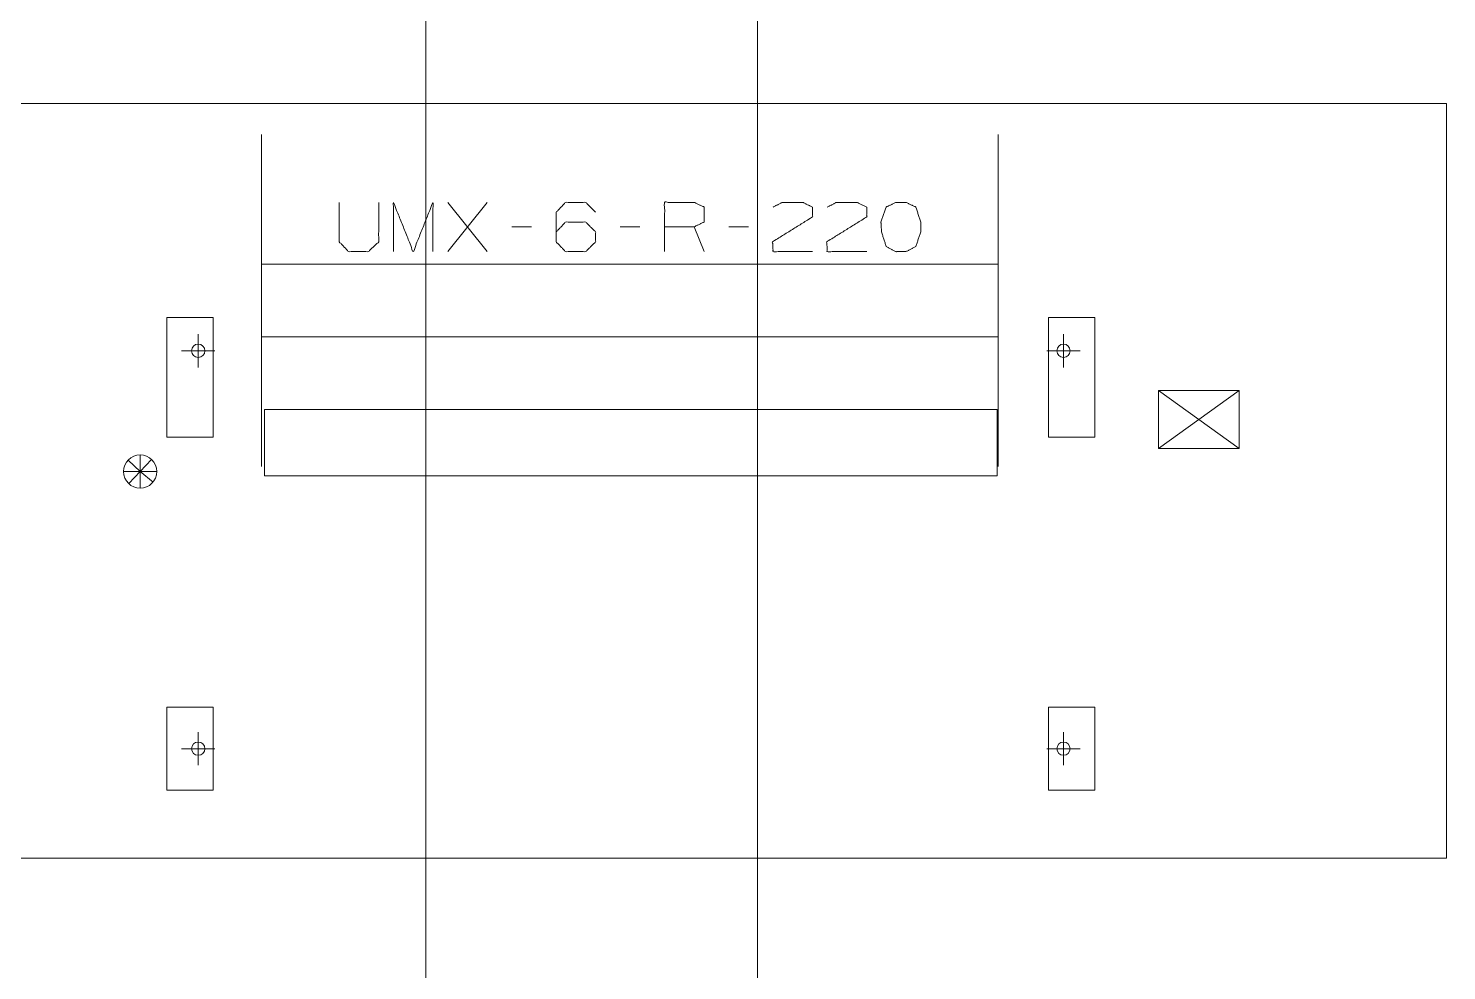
# Model space of a CAD drawing. Header units: millimetres. Extents: x 3056 to 110866, y 16649 to 58349.
# Drawn here: x 8108 to 12383, y 24209 to 27048 of the extents above; entities that cross this region are included whole.
import ezdxf

# ---------------------------------------------------------------- set-up
doc = ezdxf.new("R2010")
doc.units = ezdxf.units.MM
doc.layers.add('1', color=7, linetype='Continuous', true_color=0xffffff)

msp = doc.modelspace()

# ---------------------------------------------------------------- linework, layer by layer
at = {"layer": '1', "color": 143, "linetype": 'Continuous', "lineweight": 13}
for p, q in [((9306.5, 55263.3), (9306.5, 17870.4)), ((10306.5, 17870.4), (10306.5, 54699.5))]:
    msp.add_line(p, q, dxfattribs=at)
at = {"layer": '1', "color": 80, "linetype": 'Continuous', "lineweight": 13}
for p, q in [((6756.5, 26821.3), (12383.5, 26821.3)), ((6756.5, 26821.3), (12383.5, 26821.3)), ((12383.5, 26821.3), (12383.5, 24547.3)), ((12383.5, 26821.3), (12383.5, 24547.3)), ((9372.6, 26375), (9491.3, 26523.4)), ((9491.3, 26375), (9372.6, 26523.4)), ((9625.1, 26450), (9565.7, 26450)), ((9951.9, 26450), (9892.6, 26450)), ((10145.1, 26375), (10115.4, 26450)), ((10278.8, 26450), (10219.4, 26450)), ((11031.5, 26337.5), (8811.5, 26337.5)), ((8526, 26176.3), (8526, 25816.3)), ((8666, 26176.3), (8526, 26176.3)), ((8666, 25816.3), (8666, 26176.3)), ((11323, 26176.3), (11183, 26176.3)), ((11183, 26176.3), (11183, 25816.3)), ((11323, 25816.3), (11323, 26176.3)), ((8620.5, 26126.3), (8620.5, 26026.3)), ((11228.5, 26126.3), (11228.5, 26026.3)), ((8811.5, 26118.4), (11031.5, 26118.4)), ((8570.5, 26076.3), (8670.5, 26076.3)), ((11178.5, 26076.3), (11278.5, 26076.3)), ((11514.5, 25782.3), (11514.5, 25956.3)), ((11758.5, 25782.3), (11514.5, 25956.3)), ((11514.5, 25956.3), (11758.5, 25956.3)), ((11758.5, 25956.3), (11636.5, 25869.3)), ((11758.5, 25956.3), (11758.5, 25782.3)), ((8820.5, 25899.3), (11028.5, 25899.3)), ((8820.5, 25699.3), (8820.5, 25899.3)), ((11028.5, 25899.3), (11028.5, 25699.3)), ((11514.5, 25782.3), (11636.5, 25869.3)), ((8526, 25816.3), (8666, 25816.3)), ((11183, 25816.3), (11323, 25816.3)), ((11758.5, 25782.3), (11514.5, 25782.3)), ((8445.5, 25712.3), (8409.1, 25746.6)), ((8445.5, 25712.3), (8445.5, 25762.3)), ((8445.5, 25712.3), (8479.8, 25748.7)), ((8445.5, 25712.3), (8395.5, 25712.3)), ((8445.5, 25712.3), (8411.1, 25675.9)), ((8445.5, 25712.3), (8484.3, 25680.8)), ((8445.5, 25712.3), (8445.5, 25662.3)), ((8445.5, 25712.3), (8495.5, 25712.3)), ((11028.5, 25699.3), (8820.5, 25699.3)), ((8526, 25002.3), (8526, 24752.3)), ((8666, 25002.3), (8526, 25002.3)), ((8666, 24752.3), (8666, 25002.3)), ((11183, 25002.3), (11183, 24752.3)), ((11323, 25002.3), (11183, 25002.3)), ((11323, 24752.3), (11323, 25002.3)), ((8620.5, 24927.3), (8620.5, 24827.3)), ((11228.5, 24927.3), (11228.5, 24827.3)), ((8570.5, 24877.3), (8670.5, 24877.3)), ((11178.5, 24877.3), (11278.5, 24877.3)), ((8526, 24752.3), (8666, 24752.3)), ((11183, 24752.3), (11323, 24752.3)), ((12383.5, 24547.3), (6756.5, 24547.3)), ((12383.5, 24547.3), (6756.5, 24547.3))]:
    msp.add_line(p, q, dxfattribs=at)
for centre, radius in [((8620.5, 26076.3), 20), ((11228.5, 26076.3), 20), ((8445.5, 25712.3), 50), ((8620.5, 24877.3), 20), ((11228.5, 24877.3), 20)]:
    msp.add_circle(centre, radius, dxfattribs=at)
for points, knots in [([(8811.5, 26727.9), (8811.5, 26727.8), (8811.5, 26727.7), (8811.5, 26727.3), (8811.5, 26727), (8811.5, 26726.3), (8811.5, 26725.3), (8811.5, 26724.2), (8811.5, 26722.9), (8811.5, 26721.3), (8811.5, 26719.5), (8811.5, 26717.6), (8811.5, 26715.4), (8811.5, 26713), (8811.5, 26710.5), (8811.5, 26709.1), (8811.5, 26706.2), (8811.5, 26703.1), (8811.5, 26701.5), (8811.5, 26698.2), (8811.5, 26694.6), (8811.5, 26690.9), (8811.5, 26686.9), (8811.5, 26682.8), (8811.5, 26678.4), (8811.5, 26673.9), (8811.5, 26669.2), (8811.5, 26664.3), (8811.5, 26659.2), (8811.5, 26654), (8811.5, 26648.6), (8811.5, 26643), (8811.5, 26637.2), (8811.5, 26631.3), (8811.5, 26628.2), (8811.5, 26622), (8811.5, 26615.6), (8811.5, 26609.1), (8811.5, 26602.4), (8811.5, 26595.6), (8811.5, 26588.6), (8811.5, 26585.1), (8811.5, 26577.9), (8811.5, 26570.5), (8811.5, 26563), (8811.5, 26559.2), (8811.5, 26551.5), (8811.5, 26543.6), (8811.5, 26535.7), (8811.5, 26527.6), (8811.5, 26519.3), (8811.5, 26511), (8811.5, 26502.5), (8811.5, 26493.9), (8811.5, 26485.3), (8811.5, 26476.5), (8811.5, 26467.6), (8811.5, 26458.6), (8811.5, 26449.5), (8811.5, 26440.3), (8811.5, 26431), (8811.5, 26421.6), (8811.5, 26412.2), (8811.5, 26402.7), (8811.5, 26393.1), (8811.5, 26383.4), (8811.5, 26373.7), (8811.5, 26363.9), (8811.5, 26354.1), (8811.5, 26344.2), (8811.5, 26339.2), (8811.5, 26329.2), (8811.5, 26324.2), (8811.5, 26314.2), (8811.5, 26304.1), (8811.5, 26294), (8811.5, 26283.9), (8811.5, 26273.8), (8811.5, 26263.6), (8811.5, 26253.4), (8811.5, 26248.3), (8811.5, 26238.1), (8811.5, 26227.9)], [0, 0, 0.000206, 0.000519, 0.001349, 0.001868, 0.003323, 0.005196, 0.007477, 0.010176, 0.013287, 0.016806, 0.020733, 0.025072, 0.029813, 0.034957, 0.03773, 0.043476, 0.049625, 0.052795, 0.059531, 0.066659, 0.074179, 0.082079, 0.090366, 0.099028, 0.108067, 0.117475, 0.127254, 0.137393, 0.147892, 0.158745, 0.169948, 0.181494, 0.193384, 0.199496, 0.211889, 0.224605, 0.237649, 0.251005, 0.264674, 0.278654, 0.285714, 0.300139, 0.314855, 0.329857, 0.337498, 0.352913, 0.368597, 0.384546, 0.400755, 0.417206, 0.433902, 0.450835, 0.467996, 0.485374, 0.502974, 0.520775, 0.538777, 0.55697, 0.575348, 0.593906, 0.612628, 0.631514, 0.650554, 0.669736, 0.689061, 0.708508, 0.728082, 0.747767, 0.767558, 0.77748, 0.797413, 0.80742, 0.827475, 0.847605, 0.867793, 0.888039, 0.908332, 0.928663, 0.949025, 0.959212, 0.979601, 1, 1]), ([(11031.5, 26227.9), (11031.5, 26238.1), (11031.5, 26248.3), (11031.5, 26258.5), (11031.5, 26268.7), (11031.5, 26278.9), (11031.5, 26289), (11031.5, 26299.1), (11031.5, 26309.2), (11031.5, 26319.2), (11031.5, 26329.2), (11031.5, 26339.2), (11031.5, 26349.1), (11031.5, 26359), (11031.5, 26368.8), (11031.5, 26378.6), (11031.5, 26388.3), (11031.5, 26397.9), (11031.5, 26407.4), (11031.5, 26416.9), (11031.5, 26426.3), (11031.5, 26435.7), (11031.5, 26444.9), (11031.5, 26454), (11031.5, 26463.1), (11031.5, 26472), (11031.5, 26480.9), (11031.5, 26489.6), (11031.5, 26498.3), (11031.5, 26506.8), (11031.5, 26515.2), (11031.5, 26523.5), (11031.5, 26531.7), (11031.5, 26539.7), (11031.5, 26547.6), (11031.5, 26555.4), (11031.5, 26563), (11031.5, 26570.5), (11031.5, 26574.2), (11031.5, 26581.5), (11031.5, 26588.6), (11031.5, 26595.6), (11031.5, 26602.4), (11031.5, 26609.1), (11031.5, 26615.6), (11031.5, 26618.9), (11031.5, 26625.1), (11031.5, 26631.3), (11031.5, 26637.2), (11031.5, 26643), (11031.5, 26648.6), (11031.5, 26654), (11031.5, 26659.2), (11031.5, 26664.3), (11031.5, 26666.8), (11031.5, 26671.6), (11031.5, 26676.2), (11031.5, 26680.6), (11031.5, 26684.8), (11031.5, 26686.9), (11031.5, 26690.9), (11031.5, 26694.6), (11031.5, 26698.2), (11031.5, 26699.9), (11031.5, 26703.1), (11031.5, 26706.2), (11031.5, 26709.1), (11031.5, 26711.8), (11031.5, 26714.2), (11031.5, 26716.5), (11031.5, 26718.6), (11031.5, 26720.4), (11031.5, 26722.1), (11031.5, 26722.9), (11031.5, 26724.2), (11031.5, 26725.3), (11031.5, 26726.3), (11031.5, 26726.6), (11031.5, 26727.3), (11031.5, 26727.7), (11031.5, 26727.9), (11031.5, 26727.9)], [0, 0, 0.020399, 0.040788, 0.061161, 0.081508, 0.101822, 0.122095, 0.142314, 0.162476, 0.182568, 0.202587, 0.22252, 0.242364, 0.262102, 0.281734, 0.30125, 0.320633, 0.33989, 0.359003, 0.377969, 0.396775, 0.415418, 0.433886, 0.452174, 0.470271, 0.488178, 0.505879, 0.523368, 0.54064, 0.55769, 0.574507, 0.59108, 0.607416, 0.623492, 0.639309, 0.654861, 0.670143, 0.685145, 0.692501, 0.707074, 0.721346, 0.735326, 0.748995, 0.762351, 0.775395, 0.781835, 0.794392, 0.806616, 0.818506, 0.830052, 0.841255, 0.852108, 0.862607, 0.872746, 0.877635, 0.887229, 0.896452, 0.9053, 0.913777, 0.917921, 0.925821, 0.933341, 0.940469, 0.943834, 0.950375, 0.956524, 0.96227, 0.967615, 0.972557, 0.977098, 0.98123, 0.984956, 0.988268, 0.989824, 0.992523, 0.994804, 0.996677, 0.997402, 0.998651, 0.999481, 0.999899, 1, 1]), ([(9045.7, 26523.4), (9045.7, 26404.7), (9073.8, 26375), (9133.2, 26375), (9164.4, 26404.7), (9164.4, 26523.4)], [0, 0, 0.311786, 0.419155, 0.575046, 0.688214, 1, 1]), ([(9209.1, 26375), (9209.1, 26523.4), (9268.5, 26375), (9327.9, 26523.4), (9327.9, 26375)], [0, 0, 0.240728, 0.5, 0.759272, 1, 1]), ([(9699.4, 26434.4), (9727.6, 26464.1), (9788.5, 26464.1), (9818.2, 26434.4), (9818.2, 26404.7), (9788.5, 26375), (9727.6, 26375), (9699.4, 26404.7), (9699.4, 26493.7), (9727.6, 26523.4), (9788.5, 26523.4), (9818.2, 26493.7)], [0, 0, 0.074326, 0.185081, 0.261388, 0.315348, 0.391655, 0.50241, 0.576736, 0.738612, 0.812938, 0.923694, 1, 1]), ([(10026.3, 26375), (10026.3, 26523.4), (10115.4, 26523.4), (10145.1, 26509.4), (10145.1, 26464.1), (10115.4, 26450), (10026.3, 26450)], [0, 0, 0.339227, 0.542764, 0.617836, 0.721391, 0.796463, 1, 1]), ([(10353.2, 26509.4), (10381.3, 26523.4), (10442.3, 26523.4), (10471.9, 26509.4), (10471.9, 26479.7), (10351.6, 26404.7), (10353.2, 26375), (10471.9, 26375)], [0, 0, 0.070634, 0.20752, 0.281312, 0.347997, 0.666471, 0.733249, 1, 1]), ([(10516.6, 26509.4), (10544.8, 26523.4), (10605.7, 26523.4), (10635.4, 26509.4), (10635.4, 26479.7), (10515.1, 26404.7), (10516.6, 26375), (10635.4, 26375)], [0, 0, 0.070636, 0.207521, 0.281312, 0.347997, 0.666471, 0.733248, 1, 1]), ([(10753.5, 26375), (10783.2, 26390.6), (10798.8, 26434.4), (10798.8, 26464.1), (10783.2, 26509.4), (10753.5, 26523.4), (10723.8, 26523.4), (10694.1, 26509.4), (10678.5, 26464.1), (10680.1, 26434.4), (10694.1, 26390.6), (10723.8, 26375), (10753.5, 26375)], [0, 0, 0.076272, 0.181887, 0.249378, 0.358347, 0.43303, 0.500524, 0.575207, 0.684176, 0.75176, 0.856234, 0.932506, 1, 1]), ([(8811.5, 26227.9), (8811.5, 26217.7), (8811.5, 26207.6), (8811.5, 26197.4), (8811.5, 26187.2), (8811.5, 26177), (8811.5, 26166.9), (8811.5, 26156.8), (8811.5, 26146.7), (8811.5, 26136.7), (8811.5, 26126.7), (8811.5, 26116.7), (8811.5, 26106.8), (8811.5, 26101.8), (8811.5, 26092), (8811.5, 26082.2), (8811.5, 26072.5), (8811.5, 26062.8), (8811.5, 26053.2), (8811.5, 26043.7), (8811.5, 26034.3), (8811.5, 26024.9), (8811.5, 26020.2), (8811.5, 26011), (8811.5, 26001.9), (8811.5, 25992.8), (8811.5, 25983.9), (8811.5, 25975), (8811.5, 25966.3), (8811.5, 25957.6), (8811.5, 25949.1), (8811.5, 25940.7), (8811.5, 25932.4), (8811.5, 25924.2), (8811.5, 25916.2), (8811.5, 25908.3), (8811.5, 25900.5), (8811.5, 25892.9), (8811.5, 25885.4), (8811.5, 25878), (8811.5, 25870.8), (8811.5, 25867.3), (8811.5, 25860.3), (8811.5, 25853.4), (8811.5, 25846.8), (8811.5, 25840.2), (8811.5, 25837), (8811.5, 25830.8), (8811.5, 25824.6), (8811.5, 25818.7), (8811.5, 25812.9), (8811.5, 25807.3), (8811.5, 25801.9), (8811.5, 25796.6), (8811.5, 25791.6), (8811.5, 25789.1), (8811.5, 25784.3), (8811.5, 25779.7), (8811.5, 25775.3), (8811.5, 25771.1), (8811.5, 25767), (8811.5, 25763.2), (8811.5, 25759.5), (8811.5, 25756), (8811.5, 25752.8), (8811.5, 25749.7), (8811.5, 25746.8), (8811.5, 25744.1), (8811.5, 25741.7), (8811.5, 25739.4), (8811.5, 25737.3), (8811.5, 25735.5), (8811.5, 25733.8), (8811.5, 25732.4), (8811.5, 25731.1), (8811.5, 25730.1), (8811.5, 25729.2), (8811.5, 25728.6), (8811.5, 25728.2), (8811.5, 25728), (8811.5, 25727.9)], [0, 0, 0.020399, 0.040788, 0.061161, 0.081508, 0.101822, 0.122095, 0.142314, 0.162476, 0.182568, 0.202587, 0.22252, 0.242364, 0.252233, 0.271918, 0.291492, 0.310939, 0.330264, 0.349446, 0.368486, 0.387372, 0.406094, 0.415418, 0.433886, 0.452174, 0.470271, 0.488178, 0.505879, 0.523368, 0.54064, 0.55769, 0.574507, 0.59108, 0.60741, 0.623492, 0.639309, 0.654861, 0.670143, 0.68514, 0.699856, 0.714281, 0.721346, 0.735321, 0.748995, 0.762351, 0.775395, 0.781835, 0.794387, 0.806616, 0.818501, 0.830052, 0.841255, 0.852108, 0.862607, 0.872746, 0.877635, 0.887229, 0.896452, 0.9053, 0.913777, 0.921868, 0.929578, 0.936902, 0.943834, 0.950375, 0.956524, 0.96227, 0.967615, 0.972557, 0.977098, 0.98123, 0.984956, 0.988268, 0.991173, 0.993661, 0.99574, 0.997402, 0.998651, 0.999481, 0.999899, 1, 1]), ([(11031.5, 25727.9), (11031.5, 25728), (11031.5, 25728.2), (11031.5, 25728.6), (11031.5, 25728.9), (11031.5, 25729.6), (11031.5, 25730.5), (11031.5, 25731.1), (11031.5, 25732.4), (11031.5, 25733), (11031.5, 25734.6), (11031.5, 25736.3), (11031.5, 25738.3), (11031.5, 25740.5), (11031.5, 25742.9), (11031.5, 25745.4), (11031.5, 25748.2), (11031.5, 25751.2), (11031.5, 25754.3), (11031.5, 25757.7), (11031.5, 25761.3), (11031.5, 25765), (11031.5, 25769), (11031.5, 25773.1), (11031.5, 25777.5), (11031.5, 25782), (11031.5, 25786.7), (11031.5, 25791.6), (11031.5, 25796.6), (11031.5, 25801.9), (11031.5, 25807.3), (11031.5, 25812.9), (11031.5, 25818.7), (11031.5, 25824.6), (11031.5, 25830.8), (11031.5, 25837), (11031.5, 25843.5), (11031.5, 25850.1), (11031.5, 25856.8), (11031.5, 25863.7), (11031.5, 25870.8), (11031.5, 25878), (11031.5, 25881.7), (11031.5, 25889.1), (11031.5, 25896.7), (11031.5, 25904.4), (11031.5, 25912.2), (11031.5, 25920.2), (11031.5, 25928.3), (11031.5, 25936.5), (11031.5, 25944.9), (11031.5, 25953.4), (11031.5, 25961.9), (11031.5, 25970.6), (11031.5, 25979.4), (11031.5, 25988.3), (11031.5, 25997.3), (11031.5, 26006.4), (11031.5, 26015.6), (11031.5, 26024.9), (11031.5, 26034.3), (11031.5, 26043.7), (11031.5, 26053.2), (11031.5, 26062.8), (11031.5, 26072.5), (11031.5, 26082.2), (11031.5, 26092), (11031.5, 26101.8), (11031.5, 26106.8), (11031.5, 26116.7), (11031.5, 26121.7), (11031.5, 26131.7), (11031.5, 26141.7), (11031.5, 26151.7), (11031.5, 26161.8), (11031.5, 26172), (11031.5, 26182.1), (11031.5, 26192.3), (11031.5, 26202.5), (11031.5, 26207.6), (11031.5, 26217.7), (11031.5, 26227.9)], [0, 0, 0.000101, 0.000519, 0.001349, 0.001873, 0.003328, 0.005196, 0.006339, 0.008827, 0.010176, 0.013287, 0.016806, 0.020733, 0.025072, 0.029813, 0.034957, 0.040508, 0.04645, 0.052795, 0.059531, 0.066665, 0.074179, 0.082084, 0.090366, 0.099028, 0.108067, 0.117475, 0.127254, 0.137393, 0.147892, 0.158745, 0.169948, 0.181499, 0.193384, 0.205613, 0.218165, 0.231051, 0.244248, 0.257763, 0.27159, 0.285719, 0.300144, 0.307499, 0.322358, 0.337498, 0.352913, 0.368602, 0.384546, 0.400755, 0.417206, 0.433902, 0.450835, 0.467996, 0.485374, 0.502974, 0.520775, 0.538777, 0.55697, 0.575348, 0.593906, 0.612628, 0.631514, 0.650554, 0.669736, 0.689061, 0.708508, 0.728082, 0.747767, 0.757636, 0.77748, 0.787444, 0.80742, 0.827475, 0.847605, 0.867793, 0.888039, 0.908332, 0.928663, 0.949025, 0.959212, 0.979601, 1, 1])]:
    msp.add_open_spline(points, degree=1, knots=knots, dxfattribs=at)

doc.saveas('drawing.dxf')
